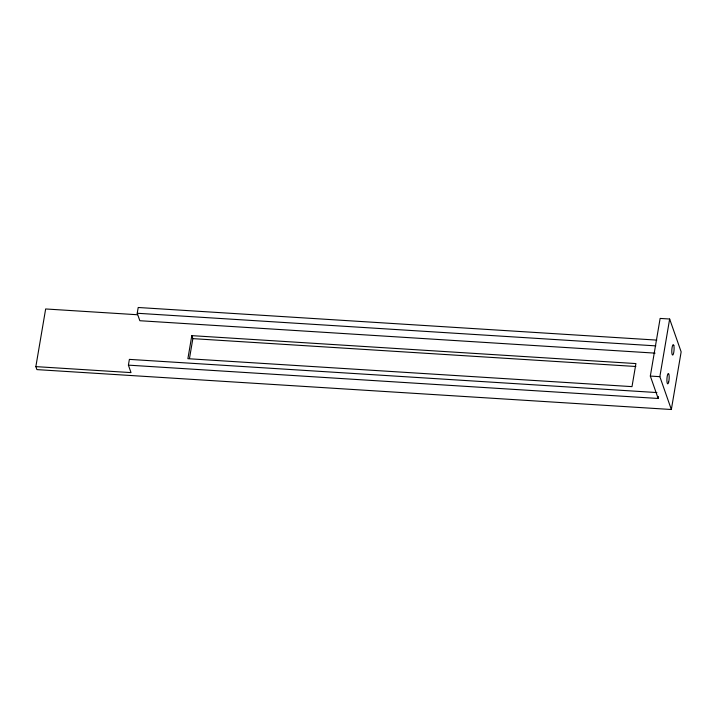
<?xml version="1.0" encoding="UTF-8"?>
<svg xmlns="http://www.w3.org/2000/svg" width="717" height="717" viewBox="0 0 717 717"><rect width="100%" height="100%" fill="white"/><g stroke="black" fill="none" stroke-linecap="round" stroke-linejoin="round"><path stroke-width="1.08" d="M656.915 392.558L129.383 359.378L128.406 365.141L658.17 398.464L650.328 376.067L660.133 318.42L669.651 319.02L681.15 351.859L671.345 409.506L36.899 369.605L35.85 366.62L45.655 308.964L137.503 314.745M655.078 353.131L139.842 320.723L137.225 313.257L138.211 307.494L656.799 340.109M191.806 335.646L187.89 358.697L632 386.633L635.925 363.573L191.806 335.646L192.855 338.63L189.494 358.392M671.345 409.506L659.846 376.667L669.651 319.02M658.17 398.464L658.493 396.537M137.225 313.257L655.813 345.872M192.855 338.63L635.854 366.495M650.328 376.067L659.846 376.667M35.85 366.62L131.014 372.607L128.406 365.141M673.783 345.415L673.559 344.868A5.207 1.102 -86.4 0 0 672.062 347.763A5.207 1.102 -86.4 0 0 672.107 354.297L672.34 354.834A5.207 1.102 -86.4 0 0 673.837 351.939A5.207 1.102 -86.4 0 0 673.783 345.415M668.647 382.179A5.207 1.102 -86.4 0 0 668.585 373.602A5.207 1.102 -86.4 0 0 666.9 380.252A5.207 1.102 -86.4 0 0 668.647 382.179"/></g></svg>
